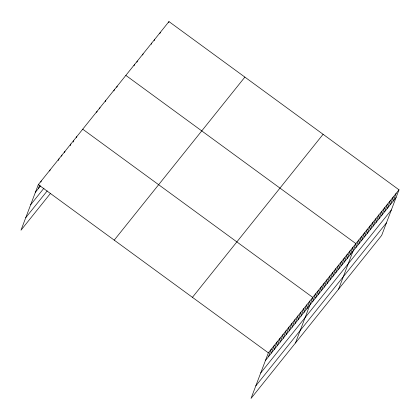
<?xml version="1.0" encoding="UTF-8"?>
<svg xmlns="http://www.w3.org/2000/svg" width="420" height="420" viewBox="0 0 420 420"><rect width="100%" height="100%" fill="white"/><g stroke="black" fill="none" stroke-linecap="round" stroke-linejoin="round"><path stroke-width="0.63" d="M399 189.809L268.349 352.847L251.039 398.412L381.691 235.373L399 189.809L168.961 21.588L38.309 184.627L21 230.191L50.615 193.237M38.362 188.58L39.706 185.047M40.824 182.107L41.27 180.931M49.707 171.019L50.153 169.843M58.37 160.524L59.041 158.755M61.551 156.24L62.002 155.059M64.517 152.544L64.963 151.363M70.214 145.74L70.886 143.976M73.174 142.044L73.621 140.868M76.361 137.76L76.808 136.584M96.658 112.434L97.104 111.258M99.53 108.848L99.976 107.672M105.278 101.677L105.725 100.495M113.904 90.914L114.35 89.738M116.776 87.329L117.222 86.153M134.022 65.809L134.468 64.627M136.899 62.218L137.345 61.042M142.648 55.046L143.094 53.87M151.268 44.284L151.715 43.108M154.145 40.698L154.591 39.522M159.894 33.526L160.34 32.35M168.515 22.764L168.961 21.588M268.401 356.8L271.31 349.151M271.362 353.105L274.27 345.455M274.323 349.414L277.231 341.759M277.284 345.718L280.193 338.063M280.245 342.022L283.154 334.367M283.206 338.326L286.115 330.671M286.172 334.63L289.076 326.981M289.133 330.934L292.036 323.284M292.094 327.238L294.998 319.589M295.055 323.542L297.959 315.893M298.016 319.846L300.925 312.197M300.977 316.15L303.886 308.5M303.938 312.454L306.847 304.805M306.899 308.763L309.808 301.108M295.459 342.977L312.769 297.413L82.73 129.192M312.737 301.476L315.641 293.827M315.609 297.89L318.518 290.241M318.486 294.305L321.389 286.655M321.358 290.719L324.266 283.07M324.235 287.133L327.138 279.479M327.106 283.542L330.015 275.893M329.983 279.956L332.887 272.307M332.855 276.37L335.764 268.721M335.732 272.785L338.635 265.135M338.604 269.199L341.512 261.545M341.481 265.608L344.384 257.959M344.353 262.022L347.261 254.373M347.23 258.437L350.133 250.787M350.102 254.851L353.01 247.202M338.578 289.175L355.882 243.611L125.848 75.39M355.85 247.674L358.759 240.025M358.727 244.088L361.631 236.439M361.599 240.503L364.507 232.853M364.476 236.917L367.379 229.268M367.348 233.331L370.256 225.677M370.225 229.74L373.128 222.091M373.096 226.154L376.005 218.505M375.974 222.569L378.877 214.919M378.845 218.983L381.754 211.334M381.722 215.397L384.626 207.743M384.594 211.806L387.503 204.157M387.471 208.22L390.374 200.571M390.343 204.635L393.251 196.985M393.22 201.049L396.123 193.4M35.401 192.276L40.583 185.808M30.65 204.787L43.974 188.16M25.751 217.675L47.224 190.885M114.219 240.14L244.876 77.102M192.434 297.334L323.09 134.295M265.44 360.497L396.092 197.463M260.689 373.007L391.34 209.974M255.791 385.901L386.442 222.863M38.309 184.627L268.349 352.847"/></g></svg>
